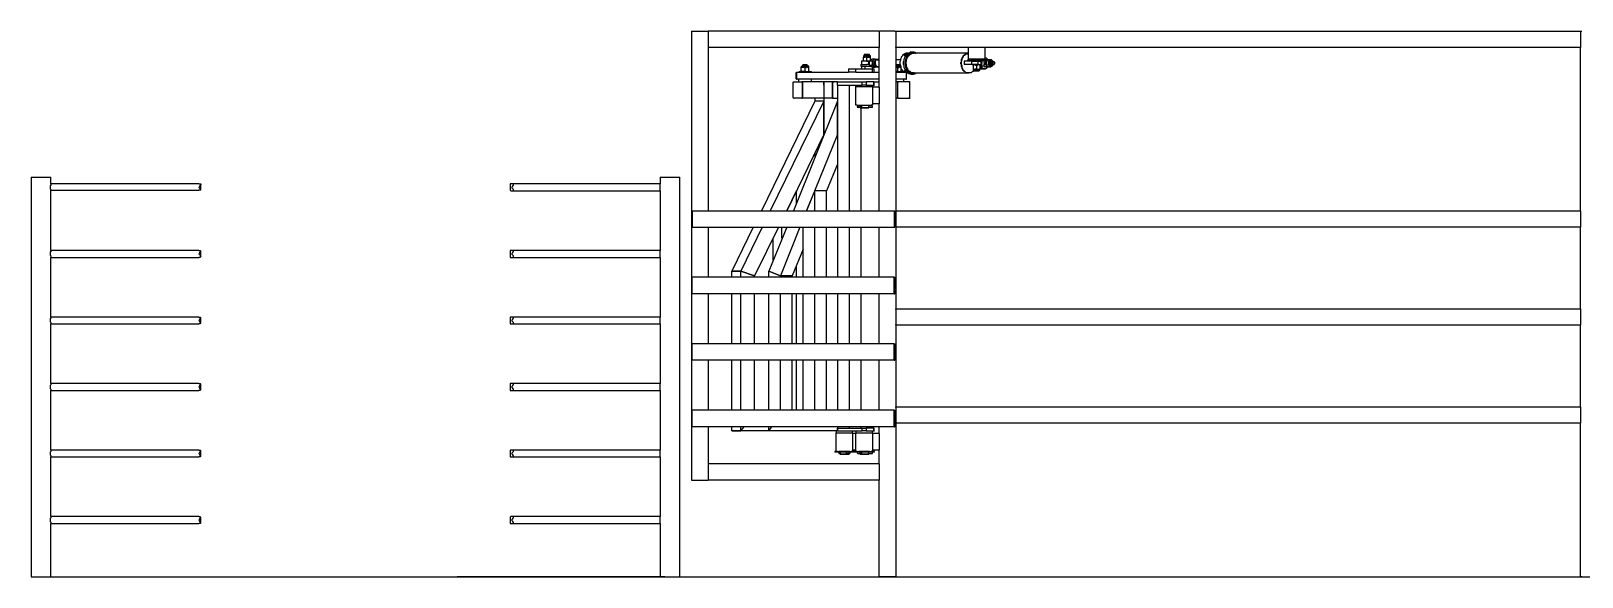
# Model space of a CAD drawing. Extents: x 855 to 1547, y 199 to 1196.
# Drawn here: x 1116.9 to 1350.1, y 198.6 to 280.6 of the extents above; entities that cross this region are included whole.
import ezdxf

# ---------------------------------------------------------------- set-up
doc = ezdxf.new("R2010")
doc.units = 0
doc.layers.add('2345-64C-02_Sort_layout', color=7, linetype='CONTINUOUS')

msp = doc.modelspace()

# ---------------------------------------------------------------- linework, layer by layer
at = {"layer": '2345-64C-02_Sort_layout', "color": 7}
for points in [[(1216.2288, 280.60967), (1216.2288, 213.1348)], [(1216.2288, 280.60967), (1218.70117, 280.60967), (1218.70117, 253.61973)], [(1244.45494, 280.60967), (1218.70117, 280.60967)], [(1244.45494, 280.60967), (1244.45494, 278.13731), (1218.70117, 278.13731)], [(1244.45494, 280.60967), (1244.55795, 280.60967)], [(1246.82428, 280.60967), (1244.55795, 280.60967)], [(1246.82428, 280.60967), (1246.9273, 280.60967)], [(1246.9273, 280.50666), (1246.9273, 280.60967), (1349.94237, 280.60967), (1349.94237, 280.50666)], [(1246.9273, 280.50666), (1246.9273, 278.24033)], [(1349.94237, 280.60967), (1350.14836, 280.60967)], [(1349.94237, 280.50666), (1349.94237, 278.24033)], [(1244.45494, 272.16244), (1244.45494, 278.13731)], [(1257.8469, 278.13731), (1246.9273, 278.13731), (1246.9273, 278.24033)], [(1246.9273, 278.13731), (1246.9273, 253.61973)], [(1257.8469, 278.13731), (1257.8469, 276.38606)], [(1260.31926, 278.13731), (1257.8469, 278.13731)], [(1260.31926, 278.13731), (1260.31926, 276.38606), (1257.8469, 276.38606)], [(1349.94237, 278.13731), (1260.31926, 278.13731)], [(1349.94237, 278.24033), (1349.94237, 278.13731)], [(1349.94237, 253.61973), (1349.94237, 278.13731)], [(1232.91725, 275.35591), (1232.81423, 275.35591), (1232.71122, 275.25289)], [(1233.02026, 275.56194), (1232.91725, 275.45892)], [(1232.91725, 275.45892), (1232.91725, 275.35591)], [(1233.02026, 275.45892), (1232.91725, 275.45892)], [(1233.63835, 275.35591), (1232.91725, 275.35591)], [(1233.02026, 275.56194), (1233.63835, 275.56194)], [(1233.63835, 275.45892), (1233.02026, 275.45892)], [(1233.63835, 275.45892), (1233.63835, 275.56194)], [(1233.63835, 275.35591), (1233.63835, 275.45892)], [(1233.84438, 275.25289), (1233.84438, 275.35591), (1233.63835, 275.35591)], [(1241.67353, 275.56194), (1241.67353, 275.35591)], [(1241.67353, 275.56194), (1242.60066, 275.56194)], [(1241.67353, 275.35591), (1243.11574, 275.35591)], [(1241.77654, 276.07701), (1241.77654, 275.56194)], [(1242.90971, 276.07701), (1241.77654, 276.07701)], [(1241.77654, 276.07701), (1241.77654, 276.07701)], [(1241.77654, 275.35591), (1241.77654, 274.94385)], [(1242.1886, 276.90113), (1242.08559, 276.90113), (1242.08559, 276.6951)], [(1242.29162, 276.6951), (1242.1886, 276.6951), (1242.08559, 276.59209)], [(1242.08559, 276.6951), (1242.29162, 276.6951)], [(1242.08559, 276.59209), (1242.08559, 276.6951)], [(1242.60066, 276.07701), (1242.49765, 276.07701), (1242.39463, 276.07701), (1242.29162, 276.07701), (1242.1886, 276.07701), (1242.08559, 276.07701), (1242.08559, 276.59209)], [(1242.1886, 277.10716), (1242.1886, 276.90113)], [(1242.29162, 277.10716), (1242.1886, 277.10716)], [(1243.01272, 277.10716), (1242.1886, 277.10716)], [(1243.01272, 276.90113), (1242.1886, 276.90113)], [(1242.29162, 277.10716), (1242.90971, 277.10716)], [(1242.60066, 276.59209), (1242.49765, 276.6951), (1242.39463, 276.6951), (1242.29162, 276.6951)], [(1242.90971, 276.6951), (1242.29162, 276.6951)], [(1242.29162, 275.35591), (1242.29162, 274.94385)], [(1242.60066, 276.07701), (1242.60066, 276.59209), (1242.70368, 276.6951), (1242.80669, 276.6951), (1242.90971, 276.6951)], [(1242.60066, 276.07701), (1242.70368, 276.07701), (1242.80669, 276.07701), (1242.90971, 276.07701)], [(1242.90971, 275.56194), (1242.60066, 275.56194)], [(1243.01272, 277.10716), (1242.90971, 277.10716)], [(1242.90971, 276.6951), (1243.01272, 276.6951), (1243.11574, 276.59209)], [(1243.11574, 276.6951), (1242.90971, 276.6951)], [(1242.90971, 275.56194), (1242.90971, 276.07701)], [(1242.90971, 276.07701), (1243.01272, 276.07701)], [(1242.90971, 276.07701), (1243.01272, 276.07701)], [(1242.90971, 275.56194), (1243.01272, 275.56194)], [(1243.01272, 276.90113), (1243.01272, 277.10716)], [(1243.11574, 276.6951), (1243.11574, 276.90113), (1243.01272, 276.90113)], [(1243.5278, 276.28304), (1243.5278, 276.18003), (1243.32177, 276.07701), (1243.01272, 276.07701)], [(1243.21875, 276.28304), (1243.11574, 276.18003), (1243.01272, 276.07701)], [(1243.01272, 275.76797), (1243.01272, 275.76797), (1243.01272, 275.87098), (1243.01272, 276.07701)], [(1243.01272, 275.45892), (1243.01272, 275.56194), (1243.01272, 275.66495), (1243.01272, 275.76797)], [(1243.21875, 275.25289), (1243.11574, 275.35591), (1243.01272, 275.45892)], [(1243.32177, 275.45892), (1243.01272, 275.45892)], [(1243.11574, 276.59209), (1243.11574, 276.6951)], [(1243.11574, 276.28304), (1243.11574, 276.59209)], [(1243.42478, 276.38606), (1243.32177, 276.38606), (1243.21875, 276.28304)], [(1243.42478, 275.76797), (1243.42478, 275.87098), (1243.42478, 276.07701), (1243.32177, 276.07701)], [(1243.32177, 275.45892), (1243.42478, 275.56194), (1243.42478, 275.66495), (1243.42478, 275.76797)], [(1243.5278, 275.35591), (1243.5278, 275.35591), (1243.32177, 275.45892)], [(1243.73383, 276.38606), (1243.42478, 276.38606)], [(1243.42478, 275.974), (1243.5278, 276.07701), (1243.5278, 276.18003)], [(1243.63081, 275.76797), (1243.42478, 275.76797), (1243.42478, 275.87098), (1243.42478, 276.07701), (1243.5278, 276.07701)], [(1243.5278, 275.35591), (1243.5278, 275.45892), (1243.42478, 275.56194), (1243.42478, 275.76797)], [(1243.42478, 275.76797), (1243.42478, 275.66495), (1243.42478, 275.56194), (1243.5278, 275.45892)], [(1243.5278, 276.07701), (1243.5278, 276.18003), (1243.63081, 276.38606)], [(1243.5278, 275.45892), (1243.5278, 275.35591), (1243.63081, 275.25289)], [(1243.83684, 276.38606), (1243.63081, 276.38606)], [(1243.63081, 275.76797), (1243.73379, 275.87098), (1243.73379, 276.07701), (1243.83684, 276.07701)], [(1243.63081, 275.76797), (1243.73379, 275.66495), (1243.73379, 275.56194), (1243.83684, 275.45892)], [(1243.83684, 275.45892), (1243.83684, 275.35591), (1243.83684, 275.25289), (1243.63081, 275.25289)], [(1243.73383, 276.38606), (1243.73379, 276.38606)], [(1243.83684, 275.45892), (1243.73379, 275.56194), (1243.73379, 275.974), (1243.83684, 276.07701)], [(1243.73383, 276.38606), (1243.93986, 276.38606)], [(1243.83684, 276.07701), (1243.83684, 276.18003), (1243.83684, 276.38606)], [(1243.83684, 276.07701), (1243.83684, 276.18003), (1243.93986, 276.28304), (1244.04288, 276.28304), (1244.04288, 276.38606), (1244.14589, 276.38606), (1244.24891, 276.28304), (1244.35192, 276.28304)], [(1243.83684, 276.38606), (1243.93986, 276.38606), (1244.04288, 276.38606), (1244.14589, 276.38606)], [(1244.24891, 276.28304), (1244.24891, 276.28304), (1244.14589, 276.28304), (1244.04288, 276.28304), (1243.83684, 276.07701), (1243.83684, 275.56194), (1243.93986, 275.45892), (1243.93986, 275.35591), (1244.04288, 275.35591), (1244.14589, 275.25289)], [(1244.35192, 275.25289), (1244.24891, 275.25289), (1244.14589, 275.25289), (1243.93986, 275.25289), (1243.93986, 275.35591), (1243.83684, 275.35591), (1243.83684, 275.45892)], [(1244.14589, 276.38606), (1244.24891, 276.38606), (1244.35192, 276.38606)], [(1244.14589, 276.28304), (1244.35192, 276.28304)], [(1244.35192, 276.28304), (1244.35192, 276.38606)], [(1244.45494, 276.28304), (1244.35192, 276.28304)], [(1247.6484, 276.28304), (1246.9273, 276.28304)], [(1246.9273, 275.56194), (1247.54539, 275.56194)], [(1247.54539, 275.45892), (1246.9273, 275.45892)], [(1247.54539, 275.35591), (1246.9273, 275.35591)], [(1248.67855, 277.31319), (1248.47252, 277.31319), (1248.36951, 277.21018), (1248.26649, 277.21018), (1248.16348, 277.10716), (1248.06046, 277.10716), (1247.95745, 277.00415), (1247.95745, 276.90113), (1247.75142, 276.6951), (1247.75142, 276.59209), (1247.6484, 276.38606), (1247.6484, 276.18003), (1247.54539, 275.974), (1247.54539, 275.56194), (1247.6484, 275.45892), (1247.6484, 275.35591)], [(1247.54539, 275.35591), (1247.54539, 275.45892), (1247.54539, 275.56194)], [(1247.75142, 275.25289), (1247.75142, 275.35591), (1247.54539, 275.35591)], [(1248.36951, 276.79812), (1248.26649, 276.59209), (1248.26649, 276.48907), (1248.16348, 276.38606), (1248.16348, 276.07701), (1248.06046, 275.974), (1248.06046, 275.66495), (1248.16348, 275.45892), (1248.16348, 275.14988), (1248.26649, 275.04686), (1248.26649, 274.94385), (1248.36951, 274.84083), (1248.36951, 274.73782)], [(1248.67855, 276.79812), (1248.47252, 276.79812), (1248.36951, 276.90113), (1248.47252, 276.90113), (1248.36951, 276.90113), (1248.36951, 277.00415), (1248.26649, 277.00415), (1248.36951, 277.00415), (1248.36951, 277.10716)], [(1248.36951, 277.00415), (1248.26649, 277.00415)], [(1248.36951, 276.79812), (1248.26649, 277.00415)], [(1248.36951, 276.90113), (1248.26649, 276.90113), (1248.26649, 277.00415)], [(1248.26649, 277.00415), (1248.36951, 277.00415)], [(1250.01775, 274.32576), (1250.01775, 274.22274), (1249.81172, 274.22274), (1249.7087, 274.11973), (1249.50267, 274.11973), (1249.39966, 274.22274), (1249.19363, 274.22274), (1248.67855, 274.73782), (1248.67855, 274.84083), (1248.57554, 274.94385), (1248.57554, 275.04686), (1248.47252, 275.14988), (1248.47252, 275.45892), (1248.36951, 275.66495), (1248.36951, 275.974), (1248.47252, 276.07701), (1248.47252, 276.38606), (1248.57554, 276.48907), (1248.57554, 276.59209), (1248.67855, 276.79812), (1248.67855, 276.90113), (1248.9876, 277.21018), (1249.09061, 277.21018), (1249.19363, 277.31319), (1249.29664, 277.31319), (1249.39966, 277.41621), (1249.60569, 277.41621), (1249.50267, 277.41621), (1249.39966, 277.31319), (1249.19363, 277.31319), (1248.88454, 277.00415), (1248.78157, 277.00415), (1248.78157, 276.79812), (1248.57554, 276.59209), (1248.57554, 276.48907), (1248.47252, 276.38606), (1248.47252, 275.35591), (1248.57554, 275.14988), (1248.57554, 275.04686), (1248.67855, 274.94385), (1248.67855, 274.73782), (1248.9876, 274.42877), (1248.9876, 274.42877), (1249.09061, 274.32576), (1249.19363, 274.32576), (1249.29664, 274.22274), (1249.91473, 274.22274), (1250.01775, 274.32576)], [(1248.57554, 277.21018), (1248.47252, 277.21018), (1248.47252, 277.10716), (1248.36951, 277.10716)], [(1248.36951, 276.79812), (1248.47252, 276.79812)], [(1249.7087, 274.32576), (1249.19363, 274.32576), (1249.19363, 274.42877), (1249.09061, 274.53179), (1248.9876, 274.53179), (1248.78157, 274.73782), (1248.78157, 274.84083), (1248.67855, 274.94385), (1248.67855, 275.14988), (1248.57554, 275.25289), (1248.57554, 275.56194), (1248.47252, 275.66495), (1248.47252, 275.974), (1248.57554, 276.07701), (1248.57554, 276.38606), (1248.67855, 276.48907), (1248.67855, 276.59209), (1248.78157, 276.79812), (1248.88454, 276.90113), (1248.88454, 277.00415), (1248.9876, 277.00415), (1249.19363, 277.21018), (1249.29664, 277.21018), (1249.39966, 277.31319), (1249.60569, 277.31319)], [(1248.57554, 277.21018), (1248.67855, 277.21018), (1248.67855, 277.10716), (1248.67855, 277.00415), (1248.57554, 277.00415), (1248.47252, 276.90113)], [(1248.47252, 276.90113), (1248.57554, 276.90113), (1248.57554, 277.00415)], [(1248.67855, 277.21018), (1248.57554, 277.21018)], [(1248.57554, 277.00415), (1248.67855, 277.10716), (1248.67855, 277.10716), (1248.78157, 277.10716)], [(1248.67855, 276.79812), (1248.57554, 277.00415)], [(1249.29664, 277.41621), (1249.09061, 277.41621), (1248.9876, 277.31319), (1248.88454, 277.31319), (1248.78157, 277.21018), (1248.67855, 277.21018)], [(1248.78157, 277.31319), (1248.67855, 277.31319)], [(1248.67855, 277.21018), (1248.67855, 277.21018), (1248.78157, 277.10716)], [(1248.67855, 277.21018), (1248.67855, 277.21018)], [(1248.78157, 277.00415), (1248.67855, 276.79812)], [(1248.78157, 277.00415), (1248.78157, 277.10716)], [(1249.60569, 277.41621), (1249.29664, 277.41621)], [(1257.8469, 277.31319), (1249.50267, 277.31319)], [(1249.60569, 277.41621), (1249.81172, 277.41621), (1249.91473, 277.31319), (1250.01775, 277.31319)], [(1250.01775, 277.31319), (1249.91473, 277.31319), (1249.81172, 277.31319), (1249.7087, 277.41621), (1249.60569, 277.41621)], [(1249.60569, 277.31319), (1249.7087, 277.31319)], [(1257.8469, 274.32576), (1257.43483, 274.32576), (1257.43483, 274.42877), (1257.33182, 274.53179), (1257.2288, 274.53179), (1257.02277, 274.73782), (1257.02277, 274.84083), (1256.91976, 274.94385), (1256.91976, 275.14988), (1256.81674, 275.25289), (1256.81674, 275.56194), (1256.71373, 275.66495), (1256.71373, 275.87098), (1256.81674, 275.974), (1256.81674, 276.38606), (1256.91976, 276.48907), (1256.91976, 276.59209), (1257.02277, 276.79812), (1257.12579, 276.90113), (1257.12579, 277.00415), (1257.2288, 277.00415), (1257.33182, 277.10716), (1257.43483, 277.21018), (1257.64086, 277.21018), (1257.74388, 277.31319), (1257.8469, 277.31319)], [(1257.8469, 274.32576), (1257.43483, 274.32576), (1257.43483, 274.42877), (1257.33182, 274.53179), (1257.2288, 274.53179), (1257.02277, 274.73782), (1257.02277, 274.84083), (1256.91976, 274.94385), (1256.91976, 275.14988), (1256.81674, 275.25289), (1256.81674, 275.56194), (1256.71373, 275.66495), (1256.71373, 275.87098), (1256.81674, 275.974), (1256.81674, 276.38606), (1256.91976, 276.48907), (1256.91976, 276.59209), (1257.02277, 276.79812), (1257.12579, 276.90113), (1257.12579, 277.00415), (1257.2288, 277.00415), (1257.33182, 277.10716), (1257.43483, 277.21018), (1257.64086, 277.21018), (1257.74388, 277.31319), (1257.8469, 277.31319)], [(1258.67102, 274.73782), (1258.67102, 274.6348), (1258.568, 274.53179), (1258.46499, 274.53179), (1258.25896, 274.32576), (1257.53785, 274.32576), (1257.02277, 274.84083), (1257.02277, 274.94385), (1256.91976, 275.14988), (1256.91976, 275.35591), (1256.81674, 275.56194), (1256.81674, 276.07701), (1256.91976, 276.28304), (1256.91976, 276.48907), (1257.02277, 276.59209), (1257.12579, 276.79812), (1257.12579, 276.90113), (1257.2288, 277.00415), (1257.33182, 277.00415), (1257.53785, 277.21018), (1257.74388, 277.21018), (1257.8469, 277.31319)], [(1257.2288, 276.07701), (1257.2288, 275.56194)], [(1258.36197, 276.07701), (1257.2288, 276.07701)], [(1258.36197, 275.56194), (1257.2288, 275.56194)], [(1257.8469, 276.18003), (1257.8469, 276.38606)], [(1260.31926, 276.38606), (1257.8469, 276.38606)], [(1260.31926, 276.18003), (1257.8469, 276.18003)], [(1258.15594, 276.18003), (1258.15594, 276.07701)], [(1258.36197, 275.56194), (1258.36197, 276.07701), (1258.46499, 276.07701)], [(1259.28911, 275.56194), (1258.36197, 275.56194)], [(1258.46499, 276.07701), (1260.01021, 276.07701)], [(1258.77403, 275.56194), (1258.67102, 275.56194), (1258.568, 275.45892)], [(1258.568, 275.45892), (1258.568, 275.56194)], [(1258.568, 275.45892), (1258.568, 274.94385)], [(1259.08308, 275.45892), (1258.98006, 275.45892), (1258.87705, 275.56194), (1258.77403, 275.56194)], [(1259.08308, 275.45892), (1259.08308, 274.94385), (1258.98006, 274.94385), (1258.87705, 274.84083), (1258.77403, 274.84083)], [(1259.08308, 275.45892), (1259.18605, 275.45892), (1259.28911, 275.56194), (1259.39212, 275.56194)], [(1259.28911, 276.07701), (1259.28911, 275.56194)], [(1259.28911, 275.56194), (1259.80418, 275.56194)], [(1259.39212, 275.56194), (1259.49514, 275.56194), (1259.59815, 275.45892), (1259.59815, 274.94385)], [(1259.59815, 275.56194), (1259.70117, 275.56194)], [(1259.59815, 275.45892), (1259.59815, 275.56194)], [(1259.59815, 275.35591), (1259.70117, 275.35591)], [(1259.9072, 275.66495), (1259.9072, 275.56194), (1259.80418, 275.56194), (1259.80418, 275.45892), (1259.70117, 275.45892), (1259.70117, 275.35591)], [(1259.70117, 275.35591), (1259.80418, 275.35591)], [(1259.80418, 275.56194), (1259.80418, 276.07701)], [(1259.80418, 276.07701), (1259.80418, 275.56194), (1259.9072, 275.56194)], [(1259.80418, 276.07701), (1259.9072, 275.974), (1259.9072, 275.87098)], [(1260.21624, 275.35591), (1259.80418, 275.35591)], [(1259.80418, 275.35591), (1259.9072, 275.25289), (1259.9072, 275.14988), (1260.01021, 275.14988)], [(1259.9072, 275.66495), (1259.9072, 275.87098)], [(1260.01021, 276.07701), (1260.01021, 276.18003)], [(1260.73132, 276.28304), (1260.42227, 276.07701), (1260.21624, 276.07701)], [(1260.21624, 276.07701), (1260.21624, 276.18003)], [(1260.21624, 275.87098), (1260.21624, 276.07701)], [(1260.21624, 275.87098), (1260.21624, 275.66495)], [(1260.21624, 275.56194), (1260.21624, 275.66495)], [(1260.21624, 275.35591), (1260.21624, 275.56194)], [(1260.21624, 275.56194), (1260.42227, 275.56194)], [(1260.73132, 275.25289), (1260.31926, 275.25289), (1260.21624, 275.35591)], [(1260.31926, 276.59209), (1260.52529, 276.59209), (1260.73132, 276.38606), (1260.73132, 276.28304), (1260.83433, 276.28304)], [(1260.31926, 276.18003), (1260.31926, 276.38606)], [(1260.73132, 276.28304), (1260.31926, 276.28304)], [(1260.42227, 276.07701), (1260.42227, 275.56194)], [(1260.42227, 275.56194), (1260.73132, 275.25289)], [(1260.93735, 276.28304), (1260.73132, 276.28304), (1260.6283, 276.18003), (1260.6283, 276.07701), (1260.52529, 275.974), (1260.52529, 275.56194), (1260.6283, 275.56194), (1260.6283, 275.35591), (1260.73132, 275.35591), (1260.83433, 275.25289), (1260.93735, 275.25289)], [(1260.73132, 276.28304), (1260.83433, 276.28304)], [(1260.73132, 275.25289), (1260.73132, 275.35591)], [(1261.45242, 276.18003), (1261.34941, 276.28304), (1261.04036, 276.28304), (1261.04036, 276.18003), (1260.93735, 276.18003), (1260.93735, 276.07701), (1260.83433, 275.974), (1260.83433, 275.56194), (1260.93735, 275.56194), (1260.93735, 275.45892), (1261.04036, 275.35591), (1261.14338, 275.35591), (1261.14338, 275.25289), (1261.24639, 275.25289), (1261.34941, 275.35591), (1261.45242, 275.35591), (1261.45242, 275.45892)], [(1261.24639, 276.28304), (1260.93735, 276.28304)], [(1261.04036, 276.18003), (1260.93735, 275.76797)], [(1260.93735, 275.76797), (1261.04036, 275.45892)], [(1261.04036, 275.76797), (1260.93735, 275.76797)], [(1261.14338, 276.18003), (1261.04036, 275.76797)], [(1261.14338, 276.18003), (1261.04036, 276.18003)], [(1261.34941, 276.07701), (1261.14338, 276.07701), (1261.14338, 275.974), (1261.04036, 275.87098), (1261.04036, 275.66495), (1261.14338, 275.66495), (1261.14338, 275.56194), (1261.24639, 275.45892), (1261.34941, 275.45892)], [(1261.04036, 275.76797), (1261.14338, 275.45892)], [(1261.14338, 275.45892), (1261.04036, 275.45892)], [(1261.14338, 276.18003), (1261.45242, 276.18003)], [(1261.55544, 275.974), (1261.55544, 276.07701), (1261.24639, 276.07701), (1261.24639, 275.974), (1261.14338, 275.87098), (1261.14338, 275.66495), (1261.24639, 275.66495), (1261.24639, 275.56194), (1261.34941, 275.45892), (1261.55544, 275.45892), (1261.55544, 275.56194)], [(1261.55544, 275.45892), (1261.45242, 275.45892), (1261.14338, 275.45892)], [(1261.45242, 276.07701), (1261.34941, 276.07701)], [(1261.45242, 275.66495), (1261.34941, 275.66495), (1261.34941, 275.974), (1261.45242, 275.974)], [(1261.34941, 275.45892), (1261.45242, 275.45892)], [(1261.55544, 276.07701), (1261.45242, 276.18003)], [(1261.45242, 275.974), (1261.55544, 275.974)], [(1261.65845, 275.974), (1261.45242, 275.974), (1261.45242, 275.66495), (1261.55544, 275.56194), (1261.65845, 275.56194)], [(1261.45242, 275.66495), (1261.55544, 275.66495)], [(1261.86448, 275.66495), (1261.86448, 275.87098), (1261.76143, 275.974), (1261.55544, 275.974), (1261.55544, 275.66495), (1261.65845, 275.56194), (1261.76143, 275.56194), (1261.76143, 275.66495), (1261.86448, 275.66495)], [(1261.65845, 275.974), (1261.76147, 275.974)], [(1261.65845, 275.56194), (1261.76147, 275.56194)], [(1231.57805, 272.98656), (1231.47504, 272.88354)], [(1231.57805, 272.98656), (1232.81423, 272.98656)], [(1231.57805, 272.98656), (1231.68107, 272.98656)], [(1231.57805, 272.98656), (1231.68107, 272.98656)], [(1231.99011, 274.42877), (1231.99011, 274.32576), (1231.8871, 274.32576)], [(1231.8871, 274.32576), (1231.8871, 273.50163)], [(1231.8871, 273.50163), (1231.99011, 273.39862)], [(1231.99011, 274.32576), (1231.99011, 274.42877), (1232.09313, 274.42877)], [(1231.99011, 274.42877), (1231.99011, 274.32576)], [(1231.99011, 274.42877), (1232.40217, 274.42877)], [(1231.99011, 274.42877), (1232.09313, 274.42877)], [(1232.29916, 273.39862), (1232.09313, 273.39862), (1231.99011, 273.39862), (1231.99011, 273.50163), (1231.99011, 274.32576)], [(1231.99011, 274.32576), (1231.99011, 273.50163)], [(1231.99011, 273.50163), (1231.99011, 273.39862)], [(1232.29916, 273.39862), (1231.99011, 273.39862), (1232.09313, 273.39862)], [(1232.09313, 274.42877), (1232.40217, 274.42877)], [(1232.29916, 273.39862), (1232.29916, 272.98656)], [(1232.40217, 273.39862), (1232.29916, 273.39862)], [(1232.40217, 274.53179), (1232.40217, 274.42877)], [(1232.40217, 274.53179), (1234.25644, 274.53179)], [(1232.40217, 274.42877), (1234.25644, 274.42877)], [(1234.25644, 273.39862), (1232.40217, 273.39862)], [(1233.02026, 275.25289), (1232.91725, 275.14988), (1232.71122, 275.14988)], [(1232.71122, 275.25289), (1233.02026, 275.25289)], [(1232.71122, 275.14988), (1232.71122, 275.14988), (1232.71122, 275.25289)], [(1233.32931, 274.6348), (1233.22629, 274.53179), (1233.02026, 274.53179), (1232.91725, 274.53179), (1232.71122, 274.6348), (1232.71122, 275.14988)], [(1232.71122, 274.6348), (1232.71122, 274.53179)], [(1232.71122, 274.42877), (1239.81926, 274.42877)], [(1244.45494, 273.39862), (1232.71122, 273.39862)], [(1232.91725, 272.88354), (1232.81423, 272.98656)], [(1232.81423, 272.98656), (1232.91725, 272.98656)], [(1232.81423, 272.98656), (1232.91725, 272.98656), (1232.91725, 272.88354)], [(1232.91725, 272.98656), (1232.81423, 272.98656)], [(1237.44991, 272.98656), (1236.11071, 272.98656), (1232.91725, 272.98656)], [(1232.91725, 272.98656), (1232.91725, 270.5142)], [(1233.32931, 275.14988), (1233.22629, 275.14988), (1233.02026, 275.14988), (1233.02026, 275.25289)], [(1233.53534, 275.25289), (1233.02026, 275.25289)], [(1233.32931, 274.6348), (1233.32931, 275.14988), (1233.43228, 275.14988), (1233.53534, 275.14988), (1233.53534, 275.25289)], [(1233.32931, 274.6348), (1233.43228, 274.53179), (1233.53534, 274.53179)], [(1233.53534, 275.25289), (1233.74137, 275.14988), (1233.84438, 275.14988)], [(1233.84438, 275.25289), (1233.53534, 275.25289)], [(1233.53534, 274.53179), (1233.74137, 274.53179), (1233.84438, 274.6348)], [(1233.84438, 275.14988), (1233.84438, 275.25289)], [(1233.84438, 274.6348), (1233.84438, 275.14988)], [(1233.84438, 274.6348), (1233.84438, 274.53179)], [(1234.25644, 274.42877), (1234.25644, 274.53179)], [(1234.25644, 272.98656), (1234.25644, 273.39862)], [(1236.11071, 272.47148), (1236.11071, 272.98656)], [(1236.11071, 272.98656), (1236.11071, 270.5142)], [(1236.11071, 272.98656), (1236.11071, 270.5142)], [(1237.55293, 272.98656), (1237.44991, 272.98656), (1237.44991, 272.88354)], [(1237.44991, 272.88354), (1237.44991, 272.98656), (1237.55293, 272.98656)], [(1237.44991, 272.98656), (1237.44991, 270.5142)], [(1237.44991, 272.98656), (1237.55293, 272.98656)], [(1238.17102, 272.98656), (1237.55293, 272.98656)], [(1237.55293, 272.98656), (1237.65594, 272.98656)], [(1238.17102, 272.47148), (1238.17102, 272.98656), (1241.87956, 272.98656)], [(1239.81926, 274.94385), (1239.81926, 274.42877)], [(1239.81926, 274.94385), (1240.95242, 274.94385)], [(1240.95242, 274.42877), (1239.81926, 274.42877)], [(1240.95242, 274.42877), (1240.95242, 274.94385), (1243.42478, 274.94385)], [(1240.95242, 274.42877), (1243.42478, 274.42877)], [(1241.05544, 274.42877), (1244.45494, 274.42877)], [(1241.87956, 272.47148), (1241.87956, 272.98656)], [(1241.87956, 272.98656), (1242.49765, 272.98656)], [(1242.49765, 272.98656), (1242.49765, 272.47148)], [(1243.63081, 272.47148), (1243.63081, 272.98656), (1242.49765, 272.98656)], [(1243.73383, 275.14988), (1243.42478, 275.14988), (1243.32177, 275.25289), (1243.21875, 275.25289)], [(1243.42478, 275.14988), (1243.42478, 274.94385)], [(1243.42478, 274.42877), (1243.42478, 274.94385)], [(1243.42478, 274.94385), (1243.63081, 274.94385)], [(1243.63081, 274.94385), (1243.63081, 274.42877)], [(1243.63081, 272.98656), (1243.63081, 272.47148)], [(1243.63081, 272.98656), (1243.73383, 272.98656)], [(1243.63081, 272.98656), (1244.45494, 272.98656)], [(1243.73383, 275.14988), (1243.73379, 275.25289)], [(1243.73383, 275.14988), (1243.93986, 275.25289)], [(1243.83684, 275.25289), (1243.93986, 275.25289), (1244.04288, 275.25289), (1244.14589, 275.25289)], [(1244.35192, 275.25289), (1244.14589, 275.25289), (1244.24891, 275.25289)], [(1244.14589, 275.25289), (1244.24891, 275.25289), (1244.35192, 275.25289)], [(1244.35192, 275.25289), (1244.45494, 275.25289)], [(1244.35192, 275.25289), (1244.45494, 275.25289)], [(1247.54539, 275.25289), (1246.9273, 275.25289)], [(1247.23634, 275.14988), (1247.13333, 275.14988), (1246.9273, 275.14988)], [(1247.23634, 274.6348), (1247.13333, 274.53179), (1246.9273, 274.53179)], [(1246.9273, 274.53179), (1248.16348, 274.53179)], [(1246.9273, 274.42877), (1248.47252, 274.42877)], [(1248.47252, 273.39862), (1246.9273, 273.39862)], [(1247.23634, 272.98656), (1246.9273, 272.98656)], [(1247.23634, 274.6348), (1247.23634, 275.14988), (1247.33936, 275.14988), (1247.44237, 275.14988), (1247.54539, 275.25289)], [(1247.23634, 274.6348), (1247.33936, 274.53179), (1247.44237, 274.53179), (1247.54539, 274.53179)], [(1247.33936, 272.98656), (1247.23634, 272.98656), (1247.23634, 272.88354)], [(1247.33936, 270.5142), (1247.23634, 270.5142), (1247.23634, 270.61721), (1247.23634, 272.88354), (1247.23634, 272.98656), (1247.33936, 272.98656)], [(1247.23634, 270.5142), (1247.23634, 272.98656)], [(1247.33936, 272.98656), (1247.23634, 272.98656)], [(1248.88458, 272.98656), (1247.33936, 272.98656)], [(1247.54539, 275.25289), (1247.6484, 275.14988), (1247.75142, 275.14988)], [(1247.75142, 275.25289), (1247.54539, 275.25289)], [(1247.54539, 274.53179), (1247.6484, 274.53179), (1247.75142, 274.6348)], [(1247.75142, 275.14988), (1247.75142, 275.25289)], [(1247.75142, 274.6348), (1247.75142, 275.14988)], [(1247.75142, 274.94385), (1247.95745, 274.73782), (1247.95745, 274.6348), (1248.06046, 274.53179)], [(1247.75142, 274.6348), (1247.75142, 274.53179)], [(1248.16348, 274.42877), (1248.16348, 274.53179)], [(1248.16348, 274.42877), (1248.16348, 274.42877), (1248.26649, 274.42877)], [(1248.16348, 272.98656), (1248.16348, 273.39862)], [(1248.36951, 274.73782), (1248.26649, 274.6348)], [(1248.47252, 274.42877), (1248.36951, 274.42877), (1248.36951, 274.53179), (1248.26649, 274.53179), (1248.26649, 274.6348), (1248.36951, 274.6348)], [(1248.36951, 274.6348), (1248.26649, 274.6348)], [(1248.26649, 274.6348), (1248.26649, 274.53179)], [(1248.26649, 274.53179), (1248.36951, 274.53179)], [(1248.47252, 274.84083), (1248.36951, 274.73782)], [(1248.36951, 274.73782), (1248.47252, 274.84083)], [(1248.36951, 274.73782), (1248.47252, 274.6348)], [(1248.36951, 274.73782), (1248.36951, 274.6348)], [(1248.36951, 274.6348), (1248.47252, 274.6348), (1248.57554, 274.6348), (1248.57554, 274.53179), (1248.67855, 274.53179)], [(1248.67855, 274.73782), (1248.47252, 274.84083)], [(1248.47252, 274.6348), (1248.57554, 274.6348)], [(1248.57554, 274.32576), (1248.57554, 274.42877), (1248.47252, 274.42877)], [(1248.47252, 273.39862), (1248.57554, 273.39862), (1248.57554, 273.50163)], [(1248.67855, 274.73782), (1248.57554, 274.6348)], [(1248.57554, 274.6348), (1248.57554, 274.53179), (1248.67855, 274.53179)], [(1248.57554, 273.50163), (1248.57554, 274.32576)], [(1248.57554, 274.32576), (1248.67855, 274.32576)], [(1248.57554, 274.32576), (1248.67855, 274.32576)], [(1248.67855, 274.32576), (1248.57554, 274.32576)], [(1248.78157, 274.53179), (1248.67855, 274.73782)], [(1248.67855, 274.32576), (1248.67855, 274.53179)], [(1248.67855, 274.53179), (1248.67855, 274.53179), (1248.67855, 274.42877), (1248.78157, 274.42877)], [(1248.67855, 274.32576), (1248.67855, 274.42877), (1248.78157, 274.42877)], [(1248.67855, 274.42877), (1248.88454, 274.22274), (1249.09061, 274.22274), (1249.19363, 274.11973), (1249.29664, 274.11973)], [(1248.67855, 274.32576), (1248.78157, 274.32576)], [(1248.67855, 274.32576), (1248.67855, 274.32576)], [(1248.78157, 274.53179), (1248.78157, 274.42877)], [(1248.9876, 272.88354), (1248.9876, 272.98656), (1248.88454, 272.98656)], [(1248.9876, 272.98656), (1248.88458, 272.98656)], [(1248.9876, 272.98656), (1249.09061, 272.98656)], [(1249.29664, 274.11973), (1249.60569, 274.11973)], [(1249.50267, 274.32576), (1257.8469, 274.32576)], [(1257.8469, 274.32576), (1257.94991, 274.32576)], [(1258.77403, 274.84083), (1258.67102, 274.94385), (1258.568, 274.94385)], [(1258.568, 274.94385), (1258.568, 274.84083)], [(1258.568, 274.84083), (1258.568, 274.73782), (1258.67102, 274.73782), (1258.67102, 274.6348)], [(1258.568, 274.84083), (1258.77403, 274.84083)], [(1258.67102, 274.6348), (1258.77403, 274.6348)], [(1258.67102, 274.6348), (1259.49514, 274.6348)], [(1258.77403, 274.84083), (1259.39212, 274.84083)], [(1259.08308, 274.6348), (1258.77403, 274.6348)], [(1259.08308, 274.94385), (1259.18605, 274.94385), (1259.28911, 274.84083), (1259.39212, 274.84083)], [(1259.39212, 274.6348), (1259.08308, 274.6348)], [(1259.39212, 274.84083), (1259.49514, 274.94385), (1259.59815, 274.94385)], [(1259.59815, 274.84083), (1259.39212, 274.84083)], [(1259.39212, 274.6348), (1259.49514, 274.6348)], [(1259.49514, 274.6348), (1259.49514, 274.73782), (1259.59815, 274.73782), (1259.59815, 274.84083)], [(1259.59815, 275.14988), (1260.01021, 275.14988)], [(1259.59815, 274.94385), (1260.01021, 274.94385)], [(1259.59815, 274.94385), (1259.59815, 274.84083)], [(1259.9072, 274.94385), (1259.80418, 274.94385)], [(1260.01021, 275.14988), (1259.9072, 275.14988), (1260.01021, 275.04686), (1260.01021, 274.94385), (1260.11323, 274.94385), (1260.11323, 275.04686)], [(1259.9072, 274.94385), (1260.31926, 274.94385)], [(1260.11323, 275.04686), (1260.21624, 275.04686), (1260.31926, 274.94385), (1260.42227, 274.94385), (1260.52529, 275.04686), (1260.6283, 275.04686), (1260.6283, 275.14988), (1260.73132, 275.14988), (1260.73132, 275.25289), (1260.83433, 275.25289)], [(1260.93735, 275.25289), (1261.24639, 275.25289)], [(1231.47504, 272.88354), (1231.47504, 270.61721)], [(1231.47504, 270.61721), (1231.57805, 270.61721), (1231.57805, 270.5142)], [(1232.81423, 270.5142), (1232.81423, 270.61721), (1232.91725, 270.61721), (1232.91725, 270.5142), (1232.81423, 270.5142)], [(1232.91725, 270.61721), (1232.91725, 272.88354)], [(1232.91725, 270.61721), (1232.91725, 272.88354)], [(1236.11071, 272.47148), (1236.11071, 264.95138)], [(1237.44991, 270.61721), (1237.44991, 272.88354)], [(1237.44991, 270.61721), (1237.44991, 272.88354)], [(1237.44991, 270.61721), (1237.44991, 270.5142), (1237.55293, 270.5142)], [(1237.55293, 270.5142), (1237.44991, 270.5142), (1237.44991, 270.61721)], [(1238.17102, 272.47148), (1241.87956, 272.47148)], [(1238.17102, 272.47148), (1238.17102, 253.61973)], [(1238.17102, 272.47148), (1239.92227, 272.47148), (1239.92227, 253.61973)], [(1240.95242, 272.47148), (1240.95242, 272.26545)], [(1241.15845, 269.48405), (1240.95242, 269.48405), (1240.95242, 272.26545), (1241.15841, 272.26545)], [(1241.15845, 272.26545), (1243.21875, 272.26545)], [(1242.49765, 272.47148), (1241.87956, 272.47148)], [(1242.49765, 272.47148), (1243.63081, 272.47148)], [(1243.21875, 272.26545), (1243.42478, 272.26545)], [(1243.42478, 272.26545), (1243.42478, 272.47148)], [(1243.42478, 272.36847), (1243.5278, 272.36847)], [(1243.42478, 272.26545), (1243.42478, 272.16244)], [(1243.42478, 272.16244), (1243.42478, 269.69008)], [(1244.45494, 272.16244), (1243.42478, 272.16244)], [(1244.45494, 272.16244), (1244.45494, 269.69008), (1243.42478, 269.69008)], [(1243.5278, 272.16244), (1243.5278, 272.36847)], [(1243.63081, 272.47148), (1243.73383, 272.47148)], [(1247.23634, 270.61721), (1247.23634, 272.88354)], [(1247.23634, 270.61721), (1247.23634, 270.5142), (1247.33936, 270.5142)], [(1248.88458, 270.5142), (1248.9876, 270.5142), (1248.9876, 270.61721)], [(1248.9876, 272.88354), (1248.9876, 270.61721)], [(1234.77152, 270.10214), (1226.73634, 253.61973)], [(1236.11071, 270.10214), (1228.07554, 253.61973)], [(1232.81423, 270.5142), (1231.57805, 270.5142)], [(1231.57805, 270.5142), (1231.68107, 270.5142)], [(1231.57805, 270.5142), (1231.68107, 270.5142)], [(1238.17102, 265.0544), (1238.17102, 270.10214), (1231.57805, 253.61973)], [(1232.81423, 270.5142), (1232.91725, 270.5142)], [(1232.81423, 270.5142), (1232.91725, 270.5142)], [(1236.11071, 270.5142), (1232.91725, 270.5142)], [(1234.77152, 270.5142), (1234.77152, 270.10214)], [(1236.11071, 270.10214), (1234.77152, 270.10214)], [(1237.44991, 270.5142), (1236.11071, 270.5142)], [(1236.11071, 265.0544), (1236.11071, 270.10214)], [(1237.55293, 270.5142), (1237.44991, 270.5142)], [(1237.55293, 270.5142), (1238.17102, 270.5142)], [(1237.55293, 270.5142), (1237.65594, 270.5142)], [(1241.57051, 269.38103), (1241.26147, 269.38103), (1241.26147, 269.27802), (1241.15841, 269.27802), (1241.15841, 269.175), (1241.26147, 269.175)], [(1241.15845, 269.48405), (1243.21875, 269.48405)], [(1241.26147, 269.175), (1241.57051, 269.175), (1241.77654, 269.175)], [(1241.4675, 269.38103), (1241.36448, 269.38103)], [(1241.36448, 269.175), (1241.4675, 269.175)], [(1241.57051, 269.38103), (1241.4675, 269.38103)], [(1241.4675, 269.38103), (1241.57051, 269.38103)], [(1241.4675, 269.175), (1241.57051, 269.175)], [(1241.4675, 269.175), (1241.57051, 269.175)], [(1241.57051, 269.48405), (1241.57051, 269.38103)], [(1241.77654, 269.38103), (1241.57051, 269.38103)], [(1241.57051, 269.38103), (1241.67353, 269.38103)], [(1241.57051, 269.175), (1241.57051, 269.07199), (1241.67353, 269.07199)], [(1241.57051, 269.175), (1241.67353, 269.175)], [(1241.57051, 269.07199), (1242.90971, 269.07199)], [(1242.80669, 269.07199), (1241.57051, 269.07199)], [(1241.67353, 269.38103), (1241.77654, 269.38103), (1241.77654, 269.27802)], [(1241.77654, 269.27802), (1241.77654, 269.175), (1241.67353, 269.175)], [(1241.67353, 269.07199), (1241.67353, 253.61973)], [(1241.77654, 269.38103), (1241.87956, 269.38103)], [(1241.77654, 269.175), (1241.87956, 269.175)], [(1242.80669, 269.07199), (1242.90971, 269.07199)], [(1242.90971, 269.07199), (1242.90971, 269.48405)], [(1243.32177, 269.38103), (1242.90971, 269.38103)], [(1242.90971, 269.175), (1243.32177, 269.175)], [(1243.42478, 269.69008), (1243.42478, 269.48405), (1243.21875, 269.48405)], [(1243.32177, 269.175), (1243.42478, 269.175), (1243.42478, 269.27802), (1243.32177, 269.38103)], [(1244.45494, 253.61973), (1244.45494, 269.69008)], [(1247.23634, 270.5142), (1246.9273, 270.5142)], [(1247.23634, 270.5142), (1247.33936, 270.5142)], [(1247.33936, 270.5142), (1248.88458, 270.5142)], [(1248.88458, 270.5142), (1248.9876, 270.5142)], [(1248.9876, 270.5142), (1249.09061, 270.5142)], [(1236.11071, 265.0544), (1230.5479, 253.61973)], [(1238.17102, 265.0544), (1233.53534, 253.61973)], [(1234.77152, 262.27299), (1234.77152, 261.55189)], [(1238.17102, 260.62475), (1236.52277, 256.60716)], [(1116.88176, 258.66746), (1116.88176, 198.60967)], [(1116.88176, 258.66746), (1118.42698, 258.66746)], [(1118.42698, 258.66746), (1119.86919, 258.66746)], [(1119.86919, 257.63731), (1119.86919, 257.43128), (1119.76618, 257.43128), (1119.76618, 257.12224)], [(1119.76618, 257.12224), (1119.76618, 256.91621), (1119.86919, 256.81319), (1119.86919, 256.71018)], [(1119.86919, 257.63731), (1119.86919, 258.66746)], [(1142.12045, 257.63731), (1119.86919, 257.63731)], [(1119.86919, 247.64485), (1119.86919, 256.71018)], [(1119.86919, 256.71018), (1142.12045, 256.71018)], [(1142.12045, 257.63731), (1142.4295, 257.63731), (1142.4295, 257.5343), (1142.22347, 257.32827), (1142.22347, 257.22525), (1142.12045, 257.12224)], [(1142.12045, 257.12224), (1142.32648, 256.91621), (1142.32648, 256.81319), (1142.4295, 256.71018), (1142.12045, 256.71018)], [(1142.4295, 256.71018), (1142.4295, 257.63731)], [(1188.92981, 256.71018), (1189.03282, 256.60716), (1189.23885, 256.60716), (1189.34187, 256.60716), (1189.44489, 256.71018), (1189.44489, 256.81319), (1189.23885, 257.01922), (1189.23885, 257.12224), (1189.23885, 257.22525), (1189.34187, 257.32827), (1189.34187, 257.43128), (1189.44489, 257.43128), (1189.44489, 257.63731), (1189.23885, 257.63731), (1188.92981, 257.63731), (1188.92981, 257.5343)], [(1188.92981, 257.5343), (1188.92981, 256.71018)], [(1211.49011, 257.63731), (1189.23885, 257.63731)], [(1189.23885, 256.60716), (1211.49011, 256.60716)], [(1211.49011, 258.66746), (1211.49011, 257.63731)], [(1211.49011, 258.66746), (1214.1685, 258.66746), (1214.27152, 258.66746), (1214.47755, 258.66746)], [(1211.49011, 256.60716), (1211.49011, 257.63731)], [(1211.49011, 256.60716), (1211.49011, 247.64485)], [(1214.47755, 198.60967), (1214.47755, 258.66746)], [(1230.5479, 253.61973), (1231.99011, 256.60716), (1232.09313, 256.60716)], [(1231.99011, 254.75289), (1231.99011, 256.60716)], [(1233.53534, 253.61973), (1234.77152, 256.60716)], [(1234.77152, 253.61973), (1234.77152, 256.60716)], [(1236.52277, 256.60716), (1234.77152, 256.60716)], [(1236.52277, 253.61973), (1236.52277, 256.60716)], [(1216.33182, 253.61973), (1216.33182, 251.14736)], [(1216.33182, 253.61973), (1246.72127, 253.61973), (1246.72127, 251.14736)], [(1246.72127, 253.61973), (1246.82428, 253.61973)], [(1246.72127, 251.14736), (1246.82428, 251.14736), (1246.82428, 253.61973)], [(1246.9273, 253.51671), (1246.9273, 253.61973), (1349.94237, 253.61973), (1349.94237, 253.51671)], [(1246.9273, 253.51671), (1246.9273, 251.25038)], [(1349.94237, 253.51671), (1349.94237, 251.25038)], [(1216.33182, 251.14736), (1246.72127, 251.14736)], [(1218.70117, 251.14736), (1218.70117, 243.62726)], [(1225.50016, 251.14736), (1222.30669, 244.5544)], [(1226.83936, 251.14736), (1223.64589, 244.5544)], [(1229.31172, 251.14736), (1225.70619, 243.83329), (1223.64589, 244.5544)], [(1230.5479, 251.14736), (1227.86951, 244.5544)], [(1232.50519, 251.14736), (1229.62076, 243.83329), (1227.86951, 244.5544)], [(1229.82679, 249.49912), (1229.82679, 251.14736)], [(1233.02026, 243.62726), (1233.02026, 251.14736)], [(1234.77152, 243.62726), (1234.77152, 251.14736)], [(1236.52277, 243.62726), (1236.52277, 251.14736)], [(1238.17102, 251.14736), (1238.17102, 243.62726)], [(1239.92227, 251.14736), (1239.92227, 243.62726)], [(1241.67353, 251.14736), (1241.67353, 243.62726)], [(1244.45494, 243.62726), (1244.45494, 251.14736)], [(1349.94237, 251.14736), (1246.9273, 251.14736), (1246.9273, 251.25038)], [(1246.9273, 251.14736), (1246.9273, 238.88857)], [(1349.94237, 251.25038), (1349.94237, 251.14736)], [(1349.94237, 238.88857), (1349.94237, 251.14736)], [(1119.86919, 247.64485), (1119.86919, 247.43882), (1119.76618, 247.43882), (1119.76618, 247.12978)], [(1142.12045, 247.64485), (1119.86919, 247.64485)], [(1142.12045, 247.64485), (1142.32648, 247.64485), (1142.4295, 247.54184), (1142.32648, 247.54184), (1142.32648, 247.43882), (1142.22347, 247.33581), (1142.22347, 247.23279), (1142.12045, 247.12978)], [(1142.4295, 246.71772), (1142.4295, 247.54184)], [(1188.92981, 246.71772), (1188.92981, 246.6147), (1189.23885, 246.6147), (1189.34187, 246.6147), (1189.44489, 246.71772), (1189.44489, 246.82073), (1189.23885, 247.02676), (1189.23885, 247.12978), (1189.23885, 247.23279), (1189.34187, 247.33581), (1189.34187, 247.43882), (1189.44489, 247.43882), (1189.44489, 247.64485), (1189.23885, 247.64485), (1188.92981, 247.64485), (1188.92981, 247.54184)], [(1188.92981, 247.54184), (1188.92981, 246.71772)], [(1211.49011, 247.64485), (1189.23885, 247.64485)], [(1211.49011, 246.6147), (1211.49011, 247.64485)], [(1228.4876, 246.20264), (1228.4876, 249.49912)], [(1233.02026, 247.85088), (1231.37202, 243.83329)], [(1119.76618, 247.12978), (1119.76618, 246.92375), (1119.86919, 246.82073), (1119.86919, 246.6147)], [(1119.86919, 237.65239), (1119.86919, 246.6147)], [(1119.86919, 246.6147), (1142.12045, 246.6147)], [(1142.12045, 247.12978), (1142.32648, 246.92375), (1142.32648, 246.82073), (1142.4295, 246.71772), (1142.32648, 246.71772), (1142.32648, 246.6147), (1142.12045, 246.6147)], [(1189.23885, 246.6147), (1211.49011, 246.6147)], [(1211.49011, 246.6147), (1211.49011, 237.65239)], [(1231.99011, 243.62726), (1231.99011, 245.2755)], [(1246.72127, 243.62726), (1216.33182, 243.62726)], [(1246.72127, 241.1549), (1216.33182, 241.1549), (1216.33182, 243.62726)], [(1222.30669, 243.62726), (1222.30669, 244.5544), (1223.64589, 244.5544)], [(1223.64589, 244.5544), (1222.30669, 244.5544)], [(1223.64589, 243.62726), (1223.64589, 244.5544), (1225.70619, 243.83329)], [(1225.70619, 243.62726), (1225.70619, 243.83329)], [(1227.86951, 243.62726), (1227.86951, 244.5544), (1229.62076, 243.83329)], [(1229.62076, 243.83329), (1231.37202, 243.83329)], [(1229.62076, 243.62726), (1229.62076, 243.83329)], [(1231.37202, 243.83329), (1229.62076, 243.83329)], [(1231.37202, 243.62726), (1231.37202, 243.83329)], [(1246.72127, 241.1549), (1246.72127, 243.62726)], [(1246.72127, 243.62726), (1246.82428, 243.62726)], [(1246.72127, 241.1549), (1246.82428, 241.1549), (1246.82428, 243.62726)], [(1218.70117, 241.1549), (1218.70117, 233.6348)], [(1222.30669, 233.6348), (1222.30669, 241.1549)], [(1223.64589, 233.6348), (1223.64589, 241.1549)], [(1225.70619, 233.6348), (1225.70619, 241.1549)], [(1227.86951, 233.6348), (1227.86951, 241.1549)], [(1229.62076, 233.6348), (1229.62076, 241.1549)], [(1231.37202, 233.6348), (1231.37202, 241.1549)], [(1231.99011, 233.6348), (1231.99011, 241.1549)], [(1233.02026, 233.6348), (1233.02026, 241.1549)], [(1234.77152, 233.6348), (1234.77152, 241.1549)], [(1236.52277, 233.6348), (1236.52277, 241.1549)], [(1238.17102, 241.1549), (1238.17102, 233.6348)], [(1239.92227, 241.1549), (1239.92227, 233.6348)], [(1241.67353, 241.1549), (1241.67353, 233.6348)], [(1244.45494, 233.6348), (1244.45494, 241.1549)], [(1246.9273, 238.88857), (1349.94237, 238.88857)], [(1246.9273, 238.78555), (1246.9273, 238.88857)], [(1246.9273, 238.78555), (1246.9273, 236.51922)], [(1349.94237, 238.88857), (1349.94237, 238.78555)], [(1349.94237, 238.78555), (1349.94237, 236.51922)], [(1119.86919, 237.65239), (1119.86919, 237.44636), (1119.76618, 237.44636), (1119.76618, 237.13731)], [(1119.76618, 237.13731), (1119.76618, 236.93128), (1119.86919, 236.82827), (1119.86919, 236.62224)], [(1142.12045, 237.65239), (1119.86919, 237.65239)], [(1119.86919, 227.65993), (1119.86919, 236.62224)], [(1119.86919, 236.62224), (1142.12045, 236.62224)], [(1142.12045, 237.65239), (1142.32648, 237.65239), (1142.4295, 237.54937), (1142.32648, 237.54937), (1142.32648, 237.44636), (1142.22347, 237.34334), (1142.22347, 237.24033), (1142.12045, 237.13731)], [(1142.12045, 237.13731), (1142.22347, 237.0343), (1142.22347, 236.93128), (1142.32648, 236.93128), (1142.32648, 236.82827), (1142.4295, 236.72525), (1142.32648, 236.72525), (1142.32648, 236.62224), (1142.12045, 236.62224)], [(1142.4295, 236.72525), (1142.4295, 237.54937)], [(1188.92981, 236.72525), (1188.92981, 236.62224), (1189.23885, 236.62224), (1189.44489, 236.62224), (1189.44489, 236.82827), (1189.23885, 237.0343), (1189.23885, 237.13731), (1189.23885, 237.24033), (1189.34187, 237.34334), (1189.34187, 237.44636), (1189.44489, 237.44636), (1189.44489, 237.65239), (1189.23885, 237.65239), (1188.92981, 237.65239), (1188.92981, 237.54937)], [(1188.92981, 237.54937), (1188.92981, 236.72525)], [(1211.49011, 237.65239), (1189.23885, 237.65239)], [(1189.23885, 236.62224), (1211.49011, 236.62224)], [(1211.49011, 236.62224), (1211.49011, 237.65239)], [(1211.49011, 236.62224), (1211.49011, 227.65993)], [(1349.94237, 236.41621), (1246.9273, 236.41621), (1246.9273, 236.51922)], [(1246.9273, 236.41621), (1246.9273, 224.15741)], [(1349.94237, 236.51922), (1349.94237, 236.41621)], [(1349.94237, 224.15741), (1349.94237, 236.41621)], [(1246.72127, 231.16244), (1216.33182, 231.16244), (1216.33182, 233.6348)], [(1246.72127, 233.6348), (1216.33182, 233.6348)], [(1246.72127, 231.16244), (1246.72127, 233.6348)], [(1246.72127, 233.6348), (1246.82428, 233.6348)], [(1246.72127, 231.16244), (1246.82428, 231.16244), (1246.82428, 233.6348)], [(1218.70117, 231.16244), (1218.70117, 223.64234)], [(1222.30669, 223.64234), (1222.30669, 231.16244)], [(1223.64589, 223.64234), (1223.64589, 231.16244)], [(1225.70619, 223.64234), (1225.70619, 231.16244)], [(1227.86951, 223.64234), (1227.86951, 231.16244)], [(1229.62076, 223.64234), (1229.62076, 231.16244)], [(1231.37202, 223.64234), (1231.37202, 231.16244)], [(1231.99011, 223.64234), (1231.99011, 231.16244)], [(1233.02026, 223.64234), (1233.02026, 231.16244)], [(1234.77152, 223.64234), (1234.77152, 231.16244)], [(1236.52277, 223.64234), (1236.52277, 231.16244)], [(1238.17102, 231.16244), (1238.17102, 223.64234)], [(1239.92227, 231.16244), (1239.92227, 223.64234)], [(1241.67353, 231.16244), (1241.67353, 223.64234)], [(1244.45494, 223.64234), (1244.45494, 231.16244)], [(1119.86919, 227.65993), (1119.86919, 227.4539), (1119.76618, 227.35088), (1119.76618, 227.14485)], [(1119.76618, 227.14485), (1119.76618, 226.93882), (1119.86919, 226.83581), (1119.86919, 226.62978)], [(1142.12045, 227.65993), (1119.86919, 227.65993)], [(1119.86919, 217.66746), (1119.86919, 226.62978)], [(1119.86919, 226.62978), (1142.12045, 226.62978)], [(1142.12045, 227.65993), (1142.32648, 227.65993), (1142.4295, 227.55691), (1142.32648, 227.55691), (1142.32648, 227.4539), (1142.22347, 227.35088), (1142.22347, 227.24787), (1142.12045, 227.14485)], [(1142.12045, 227.14485), (1142.22347, 227.04184), (1142.22347, 226.93882), (1142.32648, 226.93882), (1142.32648, 226.83581), (1142.4295, 226.73279), (1142.32648, 226.73279), (1142.32648, 226.62978), (1142.12045, 226.62978)], [(1142.4295, 226.73279), (1142.4295, 227.55691)], [(1188.92981, 226.73279), (1188.92981, 226.62978), (1189.23885, 226.62978), (1189.44489, 226.62978), (1189.44489, 226.83581), (1189.23885, 227.04184), (1189.23885, 227.14485), (1189.23885, 227.24787), (1189.34187, 227.35088), (1189.34187, 227.4539), (1189.44489, 227.4539), (1189.44489, 227.65993), (1189.23885, 227.65993), (1188.92981, 227.65993), (1188.92981, 227.55691)], [(1188.92981, 227.55691), (1188.92981, 226.73279)], [(1211.49011, 227.65993), (1189.23885, 227.65993)], [(1189.23885, 226.62978), (1211.49011, 226.62978)], [(1211.49011, 226.62978), (1211.49011, 227.65993)], [(1211.49011, 226.62978), (1211.49011, 217.66746)], [(1246.9273, 224.0544), (1246.9273, 224.15741), (1349.94237, 224.15741), (1349.94237, 224.0544)], [(1246.9273, 224.0544), (1246.9273, 221.78807)], [(1349.94237, 224.0544), (1349.94237, 221.78807)], [(1246.72127, 221.16998), (1216.33182, 221.16998), (1216.33182, 223.64234)], [(1246.72127, 223.64234), (1216.33182, 223.64234)], [(1246.72127, 221.16998), (1246.72127, 223.64234)], [(1246.72127, 223.64234), (1246.82428, 223.64234)], [(1246.72127, 221.16998), (1246.82428, 221.16998), (1246.82428, 223.64234)], [(1349.94237, 221.68505), (1246.9273, 221.68505), (1246.9273, 221.78807)], [(1246.9273, 221.68505), (1246.9273, 198.60967)], [(1349.94237, 221.78807), (1349.94237, 221.68505)], [(1349.94237, 198.60967), (1349.94237, 221.68505)], [(1218.70117, 221.16998), (1218.70117, 213.1348)], [(1222.30669, 220.55189), (1222.30669, 221.16998)], [(1223.64589, 220.55189), (1222.30669, 220.55189)], [(1222.30669, 220.55189), (1223.64589, 220.55189)], [(1227.86951, 220.55189), (1223.64589, 220.55189), (1224.16097, 221.16998)], [(1223.64589, 220.55189), (1224.16097, 221.16998)], [(1223.64589, 220.55189), (1223.64589, 221.16998)], [(1238.17102, 221.16998), (1238.17102, 220.55189), (1227.86951, 220.55189), (1228.28157, 221.16998)], [(1227.86951, 220.55189), (1228.28157, 221.16998)], [(1227.86951, 220.55189), (1227.86951, 221.16998)], [(1237.96499, 220.55189), (1237.96499, 220.24284)], [(1238.17102, 217.46143), (1237.96499, 217.46143), (1237.96499, 220.24284), (1238.17102, 220.24284)], [(1238.17102, 221.16998), (1238.17102, 220.96395)], [(1238.17102, 220.55189), (1238.17102, 220.96395), (1241.87956, 220.96395)], [(1238.17102, 220.96395), (1239.92227, 220.96395)], [(1238.17102, 220.55189), (1241.87956, 220.55189)], [(1238.17102, 220.24284), (1240.23132, 220.24284)], [(1239.92227, 221.16998), (1239.92227, 220.96395)], [(1240.23132, 220.24284), (1240.43735, 220.24284)], [(1240.43735, 220.24284), (1240.43735, 220.55189)], [(1240.43735, 220.24284), (1240.43735, 220.13983)], [(1240.43735, 220.24284), (1240.43735, 220.24284)], [(1240.43735, 220.13983), (1240.43735, 217.66746)], [(1240.95242, 220.13983), (1240.43735, 220.13983)], [(1240.95242, 220.55189), (1240.95242, 220.24284)], [(1241.15845, 217.46143), (1240.95242, 217.46143), (1240.95242, 220.24284), (1241.15841, 220.24284)], [(1241.15845, 220.24284), (1243.21875, 220.24284)], [(1241.67353, 221.16998), (1241.67353, 220.96395)], [(1241.87956, 220.55189), (1241.87956, 220.96395)], [(1241.87956, 220.96395), (1242.49765, 220.96395)], [(1242.49765, 220.55189), (1241.87956, 220.55189)], [(1242.49765, 220.96395), (1242.49765, 220.55189)], [(1243.63081, 220.55189), (1243.63081, 220.96395), (1242.49765, 220.96395)], [(1242.49765, 220.55189), (1243.63081, 220.55189)], [(1243.21875, 220.24284), (1243.42478, 220.24284)], [(1243.42478, 220.24284), (1243.42478, 220.55189)], [(1243.42478, 220.24284), (1243.42478, 220.13983)], [(1243.42478, 220.13983), (1243.42478, 217.66746)], [(1244.45494, 220.13983), (1243.42478, 220.13983)], [(1244.45494, 220.13983), (1244.45494, 217.66746), (1243.42478, 217.66746)], [(1243.63081, 220.96395), (1243.63081, 220.55189)], [(1243.63081, 220.96395), (1243.73383, 220.96395)], [(1243.63081, 220.55189), (1243.73383, 220.55189)], [(1244.45494, 220.13983), (1244.45494, 221.16998)], [(1119.86919, 217.66746), (1119.86919, 217.46143), (1119.76618, 217.35842), (1119.76618, 217.15239)], [(1119.76618, 217.15239), (1119.76618, 216.94636), (1119.86919, 216.84334), (1119.86919, 216.63731)], [(1142.12045, 217.66746), (1119.86919, 217.66746)], [(1142.12045, 217.66746), (1142.32648, 217.66746), (1142.4295, 217.56445), (1142.32648, 217.56445), (1142.32648, 217.46143), (1142.22347, 217.35842), (1142.22347, 217.2554), (1142.12045, 217.15239)], [(1142.12045, 217.15239), (1142.22347, 217.04937), (1142.22347, 216.94636), (1142.32648, 216.84334), (1142.32648, 216.74033), (1142.4295, 216.74033), (1142.32648, 216.63731), (1142.12045, 216.63731)], [(1142.4295, 216.74033), (1142.4295, 217.56445)], [(1188.92981, 216.74033), (1188.92981, 216.63731), (1189.23885, 216.63731), (1189.44489, 216.63731), (1189.44489, 216.84334), (1189.34187, 216.84334), (1189.34187, 216.94636), (1189.23885, 217.04937), (1189.23885, 217.15239), (1189.23885, 217.2554), (1189.44489, 217.46143), (1189.44489, 217.66746), (1189.23885, 217.66746), (1188.92981, 217.66746), (1188.92981, 217.56445)], [(1188.92981, 217.56445), (1188.92981, 216.74033)], [(1211.49011, 217.66746), (1189.23885, 217.66746)], [(1211.49011, 216.63731), (1211.49011, 217.66746)], [(1237.75896, 217.46143), (1237.75896, 217.35842)], [(1237.96499, 217.46143), (1237.75896, 217.46143)], [(1239.20117, 217.35842), (1237.75896, 217.35842)], [(1238.17102, 217.46143), (1238.37705, 217.46143)], [(1239.20117, 217.46143), (1238.37705, 217.46143)], [(1238.48006, 217.35842), (1238.37705, 217.35842), (1238.37705, 217.15239), (1238.48006, 217.15239)], [(1238.58308, 217.35842), (1238.48006, 217.35842)], [(1238.48006, 217.35842), (1238.58308, 217.35842)], [(1238.58308, 217.35842), (1238.48006, 217.35842)], [(1238.48006, 217.35842), (1238.48006, 217.35842)], [(1238.48006, 217.15239), (1238.58308, 217.15239)], [(1238.48006, 217.15239), (1238.58303, 217.15239)], [(1238.48006, 217.15239), (1238.58303, 217.15239)], [(1238.48006, 217.15239), (1238.48006, 217.15239)], [(1238.58308, 217.04937), (1238.58303, 217.04937), (1238.68609, 217.04937), (1238.58303, 217.04937)], [(1238.58308, 217.35842), (1238.58308, 217.04937)], [(1238.58308, 217.04937), (1238.68609, 217.04937)], [(1238.68609, 217.04937), (1239.81926, 217.04937)], [(1239.81926, 217.04937), (1238.68609, 217.04937)], [(1240.02529, 217.46143), (1239.20117, 217.46143)], [(1240.74639, 217.35842), (1239.20117, 217.35842)], [(1240.02529, 217.35842), (1239.51021, 217.35842)], [(1239.61323, 217.15239), (1239.51021, 217.15239), (1239.51021, 217.35842), (1239.61323, 217.35842)], [(1239.51021, 217.35842), (1239.61323, 217.35842)], [(1239.51021, 217.15239), (1240.02529, 217.15239)], [(1239.81926, 217.35842), (1239.92227, 217.35842)], [(1239.81926, 217.04937), (1239.81926, 217.15239)], [(1239.81926, 217.04937), (1239.92227, 217.04937)], [(1240.02529, 217.46143), (1240.23132, 217.46143)], [(1240.02529, 217.15239), (1240.02529, 217.35842), (1240.02529, 217.15239)], [(1240.43735, 217.66746), (1240.43735, 217.46143), (1240.23132, 217.46143)], [(1240.95242, 217.66746), (1240.43735, 217.66746)], [(1240.74639, 217.46143), (1240.43735, 217.46143)], [(1240.74639, 217.46143), (1240.74639, 217.35842)], [(1240.95242, 217.46143), (1240.74639, 217.46143)], [(1242.1886, 217.35842), (1240.74639, 217.35842)], [(1241.57051, 217.35842), (1241.26147, 217.35842), (1241.15841, 217.2554), (1241.26147, 217.15239)], [(1241.15845, 217.46143), (1241.36448, 217.46143)], [(1241.26147, 217.15239), (1241.57051, 217.15239), (1241.77654, 217.15239)], [(1242.1886, 217.46143), (1241.36448, 217.46143)], [(1241.4675, 217.35842), (1241.36448, 217.35842)], [(1241.36448, 217.15239), (1241.4675, 217.15239)], [(1241.57051, 217.35842), (1241.4675, 217.35842)], [(1241.4675, 217.35842), (1241.57051, 217.35842)], [(1241.4675, 217.15239), (1241.57051, 217.15239)], [(1241.4675, 217.15239), (1241.57051, 217.15239)], [(1241.57051, 217.35842), (1241.67353, 217.35842)], [(1241.77654, 217.35842), (1241.57051, 217.35842)], [(1241.57051, 217.35842), (1241.67353, 217.35842)], [(1241.57051, 217.15239), (1241.57051, 217.04937), (1241.67353, 217.04937)], [(1241.57051, 217.15239), (1241.67353, 217.15239)], [(1241.57051, 217.04937), (1242.90971, 217.04937)], [(1242.80669, 217.04937), (1241.57051, 217.04937)], [(1241.67353, 217.35842), (1241.77654, 217.35842), (1241.77654, 217.2554)], [(1241.77654, 217.2554), (1241.77654, 217.15239), (1241.67353, 217.15239)], [(1241.77654, 217.35842), (1241.87956, 217.35842)], [(1241.77654, 217.15239), (1241.87956, 217.15239)], [(1243.01272, 217.46143), (1242.1886, 217.46143)], [(1243.73383, 217.35842), (1242.1886, 217.35842)], [(1242.80669, 217.04937), (1242.90971, 217.04937)], [(1242.90971, 217.04937), (1242.90971, 217.35842)], [(1243.32177, 217.35842), (1242.90971, 217.35842)], [(1242.90971, 217.15239), (1243.32177, 217.15239)], [(1243.01272, 217.46143), (1243.21875, 217.46143)], [(1243.42478, 217.66746), (1243.42478, 217.46143), (1243.21875, 217.46143)], [(1243.32177, 217.15239), (1243.42478, 217.15239), (1243.42478, 217.35842), (1243.32177, 217.35842)], [(1243.73383, 217.46143), (1243.42478, 217.46143)], [(1243.73383, 217.35842), (1243.73383, 217.46143)], [(1244.45494, 215.60716), (1244.45494, 217.66746)], [(1119.86919, 207.675), (1119.86919, 216.63731)], [(1119.86919, 216.63731), (1142.12045, 216.63731)], [(1189.23885, 216.63731), (1211.49011, 216.63731)], [(1211.49011, 216.63731), (1211.49011, 207.675)], [(1244.45494, 215.60716), (1218.70117, 215.60716)], [(1244.45494, 215.60716), (1244.45494, 213.1348)], [(1216.2288, 213.1348), (1218.70117, 213.1348)], [(1244.45494, 213.1348), (1218.70117, 213.1348)], [(1244.45494, 198.60967), (1244.45494, 213.1348)], [(1119.86919, 207.675), (1119.86919, 207.46897), (1119.76618, 207.36596), (1119.76618, 207.15993)], [(1142.12045, 207.675), (1119.86919, 207.675)], [(1142.12045, 207.675), (1142.32648, 207.675), (1142.32648, 207.57199), (1142.4295, 207.57199), (1142.32648, 207.46897), (1142.32648, 207.36596), (1142.22347, 207.36596), (1142.22347, 207.26294), (1142.12045, 207.15993)], [(1188.92981, 206.74787), (1188.92981, 206.64485), (1189.23885, 206.64485), (1189.44489, 206.64485), (1189.44489, 206.85088), (1189.34187, 206.85088), (1189.34187, 206.9539), (1189.23885, 207.05691), (1189.23885, 207.15993), (1189.23885, 207.26294), (1189.44489, 207.46897), (1189.44489, 207.57199), (1189.34187, 207.675), (1189.23885, 207.675), (1189.03282, 207.675), (1188.92981, 207.57199)], [(1211.49011, 207.675), (1189.23885, 207.675)], [(1211.49011, 206.64485), (1211.49011, 207.675)], [(1119.76618, 207.15993), (1119.76618, 206.9539), (1119.86919, 206.85088), (1119.86919, 206.64485)], [(1119.86919, 198.60967), (1119.86919, 206.64485)], [(1119.86919, 206.64485), (1142.12045, 206.64485)], [(1142.12045, 207.15993), (1142.22347, 207.05691), (1142.22347, 206.9539), (1142.32648, 206.85088), (1142.32648, 206.74787), (1142.4295, 206.74787), (1142.32648, 206.64485), (1142.12045, 206.64485)], [(1142.4295, 206.74787), (1142.4295, 207.57199)], [(1188.92981, 207.57199), (1188.92981, 206.74787)], [(1189.23885, 206.64485), (1211.49011, 206.64485)], [(1211.49011, 206.64485), (1211.49011, 198.60967)], [(1116.88176, 198.60967), (1118.42698, 198.60967)], [(1118.42698, 198.60967), (1119.86919, 198.60967)], [(1119.14809, 198.60967), (1546.91141, 198.60967)], [(1212.21122, 198.60967), (1180.99765, 198.60967)], [(1211.49011, 198.60967), (1214.1685, 198.60967), (1214.27152, 198.60967), (1214.47755, 198.60967)], [(1244.55795, 198.60967), (1244.45494, 198.60967)], [(1246.82428, 198.60967), (1244.55795, 198.60967)], [(1246.9273, 198.60967), (1246.82428, 198.60967)], [(1350.14845, 198.60967), (1349.94237, 198.60967)]]:
    msp.add_lwpolyline(points, dxfattribs=at)

doc.saveas('drawing.dxf')
